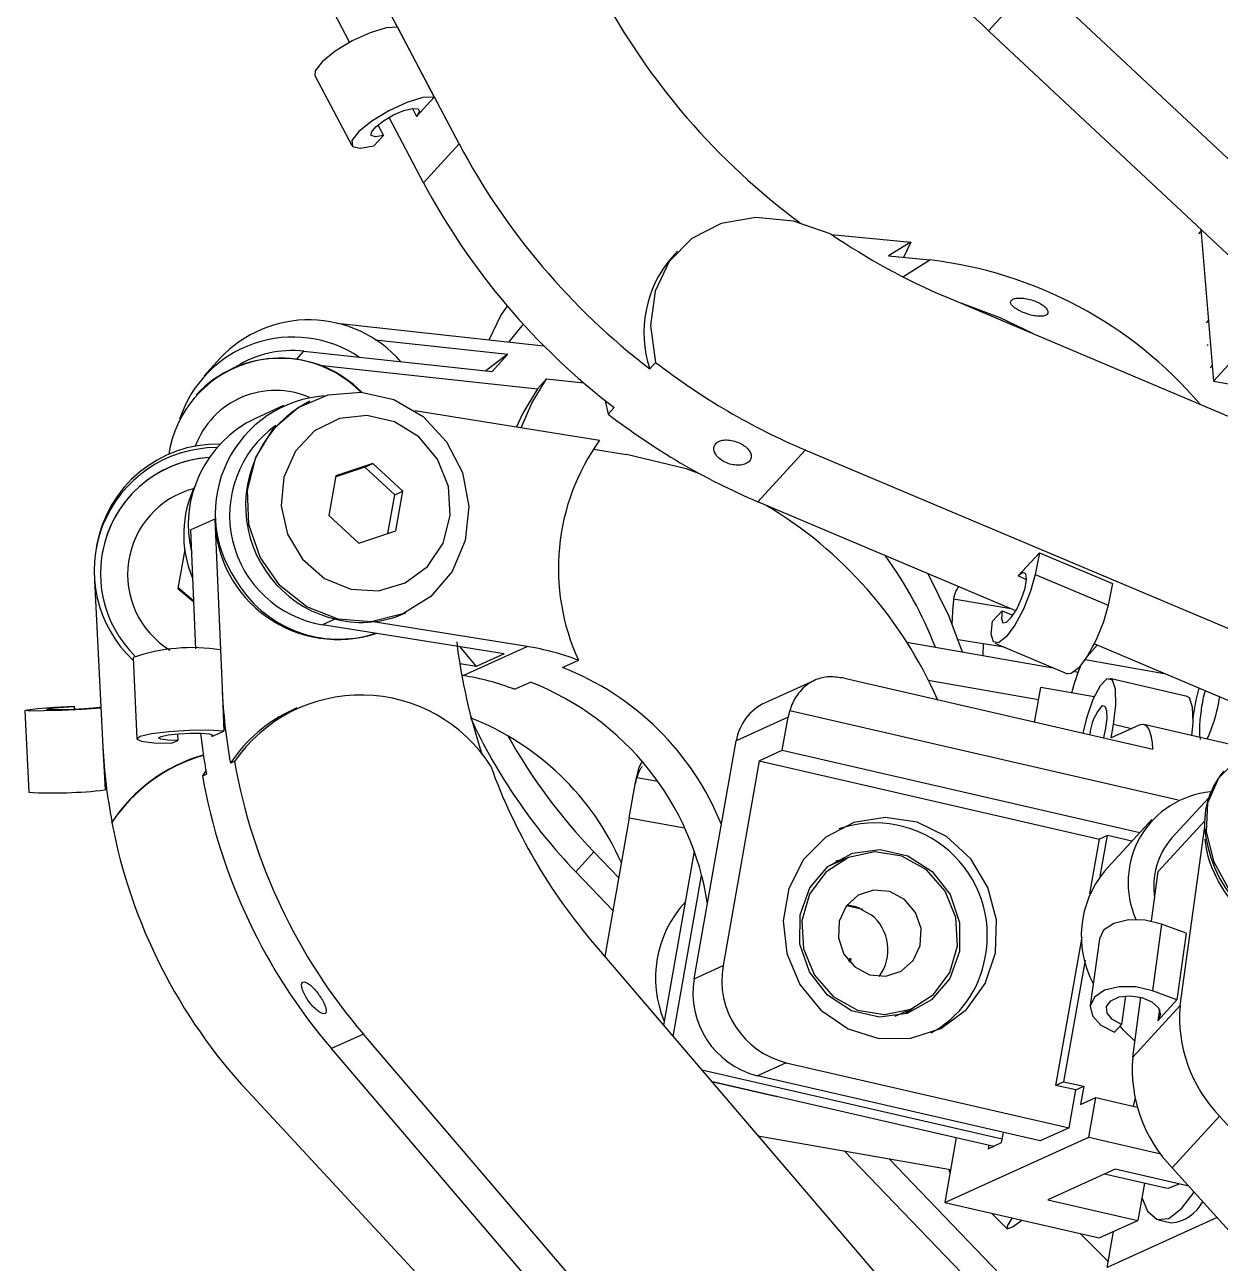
# Model space of a CAD drawing. Header units: millimetres. Extents: x 15 to 2378, y 5 to 1787.
# Drawn here: x 2091.17 to 2134.92, y 935.08 to 980.39 of the extents above; entities that cross this region are included whole.
import ezdxf

# ---------------------------------------------------------------- set-up
doc = ezdxf.new("R2010")
doc.units = ezdxf.units.MM

msp = doc.modelspace()

# ---------------------------------------------------------------- linework, layer by layer
at = {"color": 7, "linetype": 'Continuous', "lineweight": 25}
for p, q in [((2107.063, 976.033), (2102.129, 985.414)), ((2103.059, 979.752), (2100.829, 983.994)), ((2128.175, 982.068), (2126.442, 980.174)), ((2136.392, 974.38), (2128.175, 982.068)), ((2104.814, 980.303), (2106.158, 977.749)), ((2137.613, 969.722), (2126.442, 980.174)), ((2101.791, 978.532), (2103.134, 975.977)), ((2105.509, 977.04), (2106.158, 977.749)), ((2105.763, 974.613), (2104.505, 977.004)), ((2105.356, 977.332), (2105.509, 977.04)), ((2104.092, 976.726), (2104.294, 976.341)), ((2103.947, 975.963), (2104.294, 976.341)), ((2105.763, 974.613), (2107.063, 976.033)), ((2134.073, 973.034), (2134.071, 973.031)), ((2134.071, 973.031), (2134.077, 973.03)), ((2120.687, 972.724), (2123.598, 972.443)), ((2134.13, 972.741), (2134.211, 972.829)), ((2134.204, 972.911), (2134.676, 967.349)), ((2115.052, 972.106), (2114.835, 971.869)), ((2123.598, 972.443), (2122.784, 971.933)), ((2123.598, 972.443), (2123.322, 971.881)), ((2122.784, 971.933), (2124.292, 971.787)), ((2123.308, 971.171), (2124.292, 971.787)), ((2124.887, 970.434), (2147.58, 960.846)), ((2102.601, 969.468), (2110.169, 968.649)), ((2134.487, 969.58), (2134.406, 969.491)), ((2103.99, 968.866), (2108.847, 968.341)), ((2101.116, 968.146), (2101.386, 968.446)), ((2101.386, 968.446), (2108.27, 967.701)), ((2134.442, 968.655), (2134.474, 968.69)), ((2098.316, 968.189), (2097.739, 967.549)), ((2101.943, 967.934), (2109.937, 967.069)), ((2108.847, 968.341), (2108.038, 967.726)), ((2108.27, 967.701), (2108.847, 968.341)), ((2114.258, 968.04), (2114.041, 967.803)), ((2135.369, 968.106), (2134.676, 967.349)), ((2134.626, 967.933), (2134.545, 967.844)), ((2110.266, 967.435), (2109.937, 967.069)), ((2110.266, 967.435), (2111.632, 967.287)), ((2134.676, 967.349), (2146.405, 965.292)), ((2097.455, 966.861), (2097.439, 966.843)), ((2101.603, 966.62), (2101.574, 966.606)), ((2112.416, 966.638), (2112.525, 966.146)), ((2100.636, 966.456), (2099.612, 965.991)), ((2105.439, 966.276), (2112.206, 965.19)), ((2112.525, 966.146), (2112.741, 966.383)), ((2111.98, 964.867), (2113.19, 964.672)), ((2119.728, 964.833), (2117.995, 962.939)), ((2148.369, 952.732), (2119.728, 964.833)), ((2103.907, 964.334), (2102.556, 963.889)), ((2103.614, 964.201), (2103.907, 964.334)), ((2105.002, 963.326), (2103.907, 964.334)), ((2102.556, 963.889), (2102.3, 962.438)), ((2103.614, 964.201), (2102.549, 963.851)), ((2104.709, 963.194), (2103.614, 964.201)), ((2104.46, 961.78), (2104.709, 963.194)), ((2104.709, 963.194), (2105.002, 963.326)), ((2104.746, 961.874), (2105.002, 963.326)), ((2127.435, 958.951), (2117.995, 962.939)), ((2098.123, 962.306), (2097.245, 961.908)), ((2098.123, 962.306), (2098.392, 956.117)), ((2102.3, 962.438), (2103.395, 961.43)), ((2097.434, 957.553), (2097.245, 961.908)), ((2103.395, 961.43), (2104.746, 961.874)), ((2093.8, 961.335), (2093.778, 961.206)), ((2097.025, 961.198), (2096.773, 959.766)), ((2094.005, 961.057), (2094.005, 961.053)), ((2127.529, 960.224), (2128.309, 961.076)), ((2128.309, 961.076), (2128.15, 960.279)), ((2128.309, 961.076), (2130.97, 959.952)), ((2128.15, 960.279), (2130.811, 959.155)), ((2093.724, 960.064), (2094.028, 953.977)), ((2096.779, 959.803), (2097.358, 959.318)), ((2127.529, 960.224), (2127.83, 960.097)), ((2130.97, 959.952), (2130.811, 959.155)), ((2096.773, 959.766), (2097.36, 959.274)), ((2127.259, 959.025), (2125.162, 959.372)), ((2105.085, 958.865), (2105.114, 958.879)), ((2125.113, 958.456), (2125.139, 959.138)), ((2126.59, 958.575), (2126.936, 958.953)), ((2126.936, 958.953), (2127.332, 958.786)), ((2102.517, 958.647), (2102.062, 958.44)), ((2108.712, 957.372), (2102.062, 958.44)), ((2109.553, 957.642), (2103.918, 958.547)), ((2098.33, 957.517), (2098.391, 956.116)), ((2107.096, 957.632), (2107.688, 956.908)), ((2107.211, 956.58), (2109.553, 957.642)), ((2123.444, 957.803), (2128.8, 956.868)), ((2125.323, 957.904), (2127.01, 957.625)), ((2126.241, 957.752), (2126.225, 957.318)), ((2126.669, 957.769), (2129.33, 956.644)), ((2130.046, 957.274), (2130.42, 957.689)), ((2147.447, 950.495), (2130.305, 957.738)), ((2095.139, 957.236), (2095.268, 954.262)), ((2108.712, 957.372), (2107.688, 956.908)), ((2110.847, 956.873), (2111.432, 957.139)), ((2129.972, 957.162), (2132.861, 956.658)), ((2107.688, 956.908), (2107.092, 957.003)), ((2129.597, 956.729), (2129.717, 956.708)), ((2107.211, 956.58), (2107.164, 956.588)), ((2109.091, 956.077), (2109.676, 956.342)), ((2120.065, 956.4), (2118.26, 955.581)), ((2121.164, 956.482), (2132.455, 953.883)), ((2124.234, 956.41), (2128.272, 955.705)), ((2133.702, 955.819), (2130.88, 956.469)), ((2098.391, 956.116), (2098.392, 956.117)), ((2098.391, 956.116), (2098.459, 954.543)), ((2128.123, 954.858), (2128.349, 956.142)), ((2130.301, 955.798), (2128.349, 956.142)), ((2091.171, 955.303), (2091.321, 952.309)), ((2092.98, 955.459), (2092.975, 955.43)), ((2092.975, 955.43), (2092.979, 955.357)), ((2092.98, 955.459), (2092.985, 955.357)), ((2101.131, 955.394), (2100.985, 955.328)), ((2133.384, 952.018), (2119.164, 955.292)), ((2119.107, 955.056), (2117.205, 954.193)), ((2118.893, 953.845), (2119.107, 955.056)), ((2096.763, 954.447), (2096.773, 954.208)), ((2098.018, 954.419), (2098.021, 954.345)), ((2098.021, 954.345), (2098.459, 954.543)), ((2130.931, 954.302), (2131.016, 954.786)), ((2131.955, 954.767), (2130.931, 954.302)), ((2131.667, 954.636), (2131.016, 954.786)), ((2136.217, 953.844), (2132.117, 954.788)), ((2094.03, 953.944), (2094.107, 952.393)), ((2096.539, 954.102), (2096.773, 954.208)), ((2115.67, 945.488), (2117.205, 954.193)), ((2098.842, 953.438), (2098.695, 953.371)), ((2118.045, 953.46), (2116.723, 945.966)), ((2118.045, 953.46), (2118.893, 953.845)), ((2118.045, 953.46), (2130.494, 950.594)), ((2118.893, 953.845), (2131.972, 950.834)), ((2094.076, 953.272), (2094.117, 952.448)), ((2097.797, 953.089), (2097.671, 952.907)), ((2097.671, 952.907), (2097.818, 952.973)), ((2113.292, 951.369), (2113.509, 952.602)), ((2113.509, 952.602), (2113.551, 952.842)), ((2114.336, 952.707), (2113.567, 952.843)), ((2094.117, 952.448), (2094.107, 952.393)), ((2134.484, 952.098), (2133.148, 950.637)), ((2094.356, 951.203), (2094.359, 951.221)), ((2113.292, 951.369), (2112.397, 946.298)), ((2113.292, 951.369), (2115.315, 951.013)), ((2132.41, 951.313), (2130.677, 949.419)), ((2134.35, 951.262), (2132.652, 949.407)), ((2130.787, 950.727), (2130.494, 950.594)), ((2130.525, 949.238), (2130.787, 950.727)), ((2131.685, 950.52), (2130.787, 950.727)), ((2133.449, 944.508), (2134.351, 951.051)), ((2130.142, 948.593), (2130.494, 950.594)), ((2111.99, 950.135), (2111.331, 949.404)), ((2111.99, 950.135), (2112.906, 949.183)), ((2115.665, 950.153), (2114.543, 943.789)), ((2121.218, 949.884), (2120.544, 949.578)), ((2120.85, 949.8), (2121.218, 949.884)), ((2111.331, 949.404), (2112.695, 947.986)), ((2132.402, 947.596), (2132.652, 949.407)), ((2114.9, 943.371), (2115.939, 949.264)), ((2121.839, 948.021), (2121.237, 948.159)), ((2121.725, 948.071), (2121.269, 948.176)), ((2132.773, 947.489), (2132.435, 945.042)), ((2133.667, 947.157), (2132.773, 947.489)), ((2133.667, 947.157), (2133.329, 944.71)), ((2112.018, 946.743), (2126.291, 930.049)), ((2128.906, 941.584), (2129.863, 947.011)), ((2130.494, 946.951), (2130.157, 944.503)), ((2121.303, 946.16), (2121.372, 946.226)), ((2121.399, 946.218), (2121.371, 946.224)), ((2121.372, 946.226), (2121.402, 946.219)), ((2121.374, 946.078), (2121.399, 946.218)), ((2121.402, 946.219), (2121.376, 946.076)), ((2121.399, 946.218), (2121.402, 946.219)), ((2115.67, 945.488), (2116.723, 945.966)), ((2121.321, 946.139), (2121.353, 946.171)), ((2121.356, 946.172), (2121.322, 946.138)), ((2121.347, 946.109), (2121.358, 946.172)), ((2121.356, 946.172), (2121.353, 946.171)), ((2121.358, 946.172), (2121.356, 946.172)), ((2129.198, 941.716), (2129.982, 946.162)), ((2131.453, 944.858), (2131.308, 943.811)), ((2133.329, 944.71), (2132.435, 945.042)), ((2123.023, 944.114), (2123.696, 944.42)), ((2131.715, 942.614), (2132.018, 944.807)), ((2131.715, 942.614), (2133.449, 944.508)), ((2132.636, 943.952), (2133.329, 944.71)), ((2132.692, 944.362), (2132.636, 943.952)), ((2131.048, 943.527), (2131.308, 943.811)), ((2103.561, 943.46), (2102.391, 942.929)), ((2120.919, 923.16), (2103.561, 943.46)), ((2111.464, 932.317), (2102.391, 942.929)), ((2126.941, 939.612), (2115.952, 942.142)), ((2119.034, 942.415), (2117.981, 941.937)), ((2119.034, 942.415), (2129.384, 940.032)), ((2116.292, 941.743), (2126.636, 939.362)), ((2116.307, 941.726), (2118.638, 941.189)), ((2128.331, 939.554), (2117.981, 941.937)), ((2129.198, 941.716), (2128.906, 941.584)), ((2129.198, 941.716), (2129.921, 941.55)), ((2113.263, 926.362), (2099.34, 941.36)), ((2118.636, 941.204), (2118.638, 941.189)), ((2118.638, 941.189), (2118.658, 941.198)), ((2129.628, 941.417), (2128.906, 941.584)), ((2129.384, 940.032), (2129.628, 941.417)), ((2129.628, 941.417), (2129.921, 941.55)), ((2129.921, 941.55), (2129.804, 940.888)), ((2118.671, 941.172), (2118.705, 941.188)), ((2129.804, 940.888), (2130.36, 941.14)), ((2130.105, 939.69), (2130.36, 941.14)), ((2130.36, 941.14), (2131.879, 940.791)), ((2131.75, 940.82), (2131.799, 941.093)), ((2134.894, 940.459), (2133.161, 938.565)), ((2149.222, 924.586), (2134.894, 940.459)), ((2126.919, 939.491), (2126.985, 939.864)), ((2129.384, 940.032), (2128.331, 939.554)), ((2118.002, 939.743), (2125.048, 938.501)), ((2124.837, 937.3), (2130.105, 939.69)), ((2125.256, 939.679), (2124.837, 937.3)), ((2126.422, 939.265), (2126.919, 939.491)), ((2126.447, 939.405), (2126.422, 939.265)), ((2130.105, 939.69), (2132.74, 939.083)), ((2121.162, 939.186), (2127.375, 932.728)), ((2122.803, 938.897), (2129.013, 932.442)), ((2124.999, 938.51), (2125, 938.432)), ((2131.067, 938.518), (2128.607, 937.402)), ((2133.764, 937.897), (2131.067, 938.518)), ((2139.277, 931.789), (2133.161, 938.565)), ((2125, 938.432), (2125.031, 938.401)), ((2130.686, 938.345), (2132.923, 937.83)), ((2132.141, 938.01), (2131.9, 936.644)), ((2124.837, 937.3), (2130.482, 936.001)), ((2128.607, 937.402), (2131.9, 936.644)), ((2126.543, 936.908), (2127.117, 936.34)), ((2134.801, 936.748), (2130.782, 934.925)), ((2130.482, 936.001), (2131.9, 936.644)), ((2130.782, 934.925), (2131.014, 936.242)), ((2132.654, 936.661), (2133.125, 936.552)), ((2130.82, 935.14), (2129.787, 936.161))]:
    msp.add_line(p, q, dxfattribs=at)
at = {"color": 7, "linetype": 'Continuous', "lineweight": 25, "flags": 128}
for points in [[(2104.814, 980.303), (2104.396, 980.279), (2103.807, 980.101), (2103.146, 979.799), (2102.525, 979.424), (2102.049, 979.04), (2101.8, 978.712), (2101.791, 978.532)], [(2106.158, 977.749), (2105.74, 977.725), (2105.15, 977.546), (2104.489, 977.244), (2103.868, 976.869), (2103.393, 976.485), (2103.144, 976.157), (2103.162, 975.94), (2103.446, 975.872), (2103.947, 975.963)], [(2104.294, 976.341), (2104.008, 976.291), (2103.852, 976.335), (2103.855, 976.465), (2104.015, 976.659), (2104.304, 976.881), (2104.669, 977.091), (2105.045, 977.251), (2105.363, 977.333), (2105.567, 977.32), (2105.619, 977.216), (2105.509, 977.04)], [(2120.679, 972.729), (2119.297, 973.203), (2117.928, 973.337), (2116.66, 973.124), (2115.578, 972.577), (2114.753, 971.731), (2114.239, 970.644), (2114.071, 969.386), (2114.258, 968.04)], [(2128.056, 969.095), (2126.861, 969.674), (2125.432, 970.204)], [(2108.169, 968.866), (2108.587, 969.759), (2108.835, 970.096)], [(2109.419, 969.436), (2109.359, 969.382), (2108.886, 968.788)], [(2109.937, 967.069), (2109.397, 966.176), (2109.164, 965.678)], [(2109.339, 965.65), (2109.726, 966.542), (2110.266, 967.435)], [(2102.634, 958.639), (2101.487, 959.093), (2100.507, 959.871), (2099.78, 960.906), (2099.371, 962.104), (2099.317, 963.36), (2099.621, 964.561), (2100.258, 965.602), (2101.17, 966.389), (2102.276, 966.852), (2103.479, 966.951), (2104.671, 966.677), (2105.746, 966.053), (2106.609, 965.136), (2107.184, 964.007), (2107.418, 962.766), (2107.292, 961.524), (2106.816, 960.391), (2106.033, 959.467), (2105.012, 958.834), (2103.844, 958.55), (2102.634, 958.639)], [(2103.097, 959.739), (2104.12, 959.68), (2105.092, 959.969), (2105.908, 960.573), (2106.479, 961.428), (2106.744, 962.44), (2106.674, 963.5), (2106.276, 964.493), (2105.594, 965.311), (2104.701, 965.867), (2103.694, 966.098), (2102.683, 965.981), (2101.777, 965.529), (2101.073, 964.789), (2100.649, 963.843), (2100.551, 962.793), (2100.788, 961.752), (2101.335, 960.834), (2102.134, 960.137), (2103.097, 959.739)], [(2115.843, 963.979), (2115.373, 964.142), (2113.19, 964.672)], [(2124.216, 960.311), (2124.991, 958.751), (2125.479, 957.448)], [(2128.15, 960.279), (2127.98, 959.665), (2127.718, 959.015), (2127.403, 958.427), (2127.082, 957.992), (2126.806, 957.775), (2126.615, 957.81), (2126.539, 958.09), (2126.59, 958.575)], [(2126.936, 958.953), (2126.909, 958.665), (2126.965, 958.514), (2127.094, 958.529), (2127.273, 958.705), (2127.47, 959.012), (2127.648, 959.394), (2127.776, 959.782), (2127.83, 960.106), (2127.802, 960.307), (2127.695, 960.349), (2127.529, 960.224)], [(2130.811, 959.155), (2130.641, 958.541), (2130.379, 957.891), (2130.064, 957.303), (2129.743, 956.868), (2129.467, 956.651), (2129.33, 956.644)], [(2131.016, 954.786), (2131.102, 955.506), (2131.086, 956.076), (2130.97, 956.409), (2130.772, 956.454), (2130.522, 956.206), (2130.258, 955.7), (2130.021, 955.015), (2129.888, 954.474)], [(2133.878, 954.383), (2133.925, 954.856), (2133.909, 955.426), (2133.793, 955.759), (2133.702, 955.819)], [(2093.958, 955.387), (2093.269, 955.343), (2092.53, 955.307), (2091.865, 955.286), (2091.387, 955.283), (2091.177, 955.298), (2091.27, 955.33), (2091.651, 955.372), (2092.255, 955.418), (2092.98, 955.459)], [(2092.975, 955.43), (2092.592, 955.408), (2092.267, 955.384), (2092.048, 955.361), (2091.97, 955.343), (2092.043, 955.333), (2092.258, 955.332), (2092.58, 955.34), (2092.962, 955.356), (2093.345, 955.378), (2093.67, 955.402), (2093.889, 955.425), (2093.955, 955.436)], [(2130.601, 955.487), (2130.7, 955.464), (2130.758, 955.298), (2130.767, 955.013), (2130.724, 954.653), (2130.644, 954.3)], [(2132.455, 953.883), (2132.436, 954.119), (2132.404, 954.324), (2132.358, 954.495), (2132.299, 954.629), (2132.229, 954.724), (2132.147, 954.779), (2132.055, 954.793), (2131.955, 954.767)], [(2098.459, 954.543), (2097.883, 954.577), (2097.169, 954.571), (2096.437, 954.526), (2095.812, 954.449), (2095.399, 954.354), (2095.269, 954.257), (2095.443, 954.174), (2095.891, 954.119), (2096.539, 954.102)], [(2096.773, 954.208), (2096.403, 954.218), (2096.153, 954.251), (2096.067, 954.299), (2096.162, 954.355), (2096.421, 954.409), (2096.796, 954.45), (2097.22, 954.471), (2097.616, 954.469), (2097.913, 954.443), (2098.057, 954.399), (2098.021, 954.345)], [(2134.69, 949.75), (2134.41, 950.866), (2134.469, 951.927), (2134.861, 952.841), (2135.552, 953.524), (2136.481, 953.917), (2137.564, 953.985), (2138.705, 953.722), (2139.803, 953.151), (2140.761, 952.322), (2141.494, 951.31), (2141.935, 950.205), (2142.047, 949.104), (2141.819, 948.105), (2141.271, 947.298), (2140.452, 946.753), (2139.435, 946.52), (2138.311, 946.619), (2137.178, 947.041), (2136.138, 947.749), (2135.284, 948.679), (2134.69, 949.75)], [(2113.551, 952.842), (2113.657, 953.219), (2113.761, 953.445)], [(2126.695, 946.436), (2126.73, 947.644), (2126.418, 948.824), (2125.789, 949.871), (2124.897, 950.691), (2123.823, 951.212), (2122.661, 951.388), (2121.514, 951.202), (2120.485, 950.672), (2119.665, 949.845), (2119.127, 948.793), (2118.918, 947.611), (2119.058, 946.404), (2119.534, 945.278), (2120.303, 944.334), (2121.297, 943.656), (2122.428, 943.303), (2123.596, 943.308), (2124.696, 943.67), (2125.631, 944.357), (2126.317, 945.307), (2126.695, 946.436)], [(2125.374, 946.48), (2125.017, 945.495), (2124.351, 944.71), (2123.457, 944.219), (2122.443, 944.082), (2121.43, 944.316), (2120.541, 944.891), (2119.883, 945.739), (2119.535, 946.757), (2119.54, 947.823), (2119.897, 948.808), (2120.562, 949.593), (2121.456, 950.084), (2122.471, 950.221), (2123.484, 949.988), (2124.373, 949.413), (2125.031, 948.565), (2125.378, 947.546), (2125.374, 946.48)], [(2120.75, 944.836), (2121.642, 944.338), (2122.632, 944.179), (2123.6, 944.378), (2124.431, 944.913), (2125.024, 945.717), (2125.307, 946.694), (2125.246, 947.726), (2124.849, 948.69), (2124.163, 949.467), (2123.272, 949.966), (2122.282, 950.125), (2121.313, 949.925), (2120.482, 949.391), (2119.89, 948.587), (2119.607, 947.609), (2119.667, 946.577), (2120.065, 945.614), (2120.75, 944.836)], [(2121.547, 945.917), (2122.087, 945.63), (2122.683, 945.575), (2123.245, 945.76), (2123.687, 946.157), (2123.941, 946.705), (2123.97, 947.321), (2123.768, 947.912), (2123.367, 948.387), (2122.827, 948.673), (2122.231, 948.728), (2121.669, 948.543), (2121.227, 948.147), (2120.972, 947.598), (2120.944, 946.982), (2121.145, 946.391), (2121.547, 945.917)], [(2122.138, 947.829), (2121.598, 948.116), (2121.269, 948.176)], [(2132.773, 947.489), (2132.172, 947.635), (2131.558, 947.643), (2131.023, 947.513), (2130.648, 947.263), (2130.494, 946.951)], [(2132.435, 945.042), (2131.835, 945.188), (2131.22, 945.196), (2130.685, 945.065), (2130.311, 944.816), (2130.155, 944.486), (2130.24, 944.125), (2130.554, 943.788), (2131.048, 943.527)], [(2131.308, 943.811), (2130.976, 943.992), (2130.782, 944.225), (2130.762, 944.47), (2130.918, 944.681), (2131.224, 944.82), (2131.623, 944.862), (2132.043, 944.8), (2132.409, 944.645), (2132.655, 944.425), (2132.735, 944.179), (2132.636, 943.952)], [(2123.696, 944.42), (2123.678, 944.405), (2123.391, 944.198)], [(2131.796, 943.197), (2131.381, 943.609), (2131.254, 943.751)], [(2132.048, 937.482), (2132.26, 936.979), (2132.605, 936.675), (2133.031, 936.712), (2133.517, 937.088), (2133.966, 937.673)], [(2132.923, 937.83), (2133.03, 937.82), (2133.411, 937.978)], [(2127.303, 936.733), (2127.126, 936.444), (2127.138, 936.331), (2127.339, 936.415), (2127.66, 936.65)]]:
    msp.add_lwpolyline(points, dxfattribs=at)
at = {"color": 7, "linetype": 'Continuous', "lineweight": 25}
for centre, radius, start, end in [((2118.714, 972.47), 10.912, 44.9179, 96.5127), ((2134.719, 993.635), 25.498, 208.0781, 233.4876), ((2129.504, 987.989), 25.428, 208.0485, 232.5481), ((2128.204, 986.569), 25.428, 208.0485, 232.5481), ((2134.476, 993.026), 24.543, 235.7934, 247.0017), ((2118.054, 969.13), 4.226, 139.6074, 198.2971), ((2122.501, 956.527), 15.365, 40.5022, 83.3062), ((2101.566, 965.136), 4.459, 41.0156, 136.7866), ((2100.984, 964.6), 4.365, 56.1782, 161.753), ((2100.954, 964.608), 3.862, 83.5666, 121.9858), ((2100.52, 964.063), 4.126, 44.4517, 171.4071), ((2100.522, 963.998), 4.196, 44.7109, 136.9599), ((2129.459, 987.7), 24.851, 232.2885, 246.9478), ((2100.345, 963.881), 3.132, 66.482, 159.5708), ((2102.461, 962.508), 4.318, 94.3893, 213.71), ((2103.531, 962.802), 4.278, 117.2293, 257.4887), ((2127.726, 985.806), 24.851, 232.2885, 246.9478), ((2101.472, 962.094), 4.318, 115.5139, 194.0242), ((2102.722, 962.44), 4.054, 125.6788, 260.6209), ((2098.206, 960.425), 4.496, 90.1458, 227.0628), ((2098.23, 960.553), 4.498, 88.9931, 169.9844), ((2118.763, 960.497), 8.064, 144.4099, 204.6121), ((2098.186, 960.316), 4.246, 93.6668, 225.2989), ((2098.188, 960.319), 4.248, 93.6516, 169.9869), ((2098.181, 960.279), 3.247, 104.8899, 238.4061), ((2101.043, 961.742), 4.057, 153.8423, 202.7766), ((2110.323, 949.462), 15.551, 23.6409, 59.1114), ((2102.627, 962.404), 4.505, 181.2426, 288.1786), ((2110.26, 952.002), 15.304, 21.5328, 35.8544), ((2102.667, 962.29), 4.378, 209.8304, 287.9982), ((2127.083, 959.066), 1.945, 170.9414, 177.8812), ((2103.491, 962.391), 3.869, 256.7441, 294.3144), ((2097.287, 951.095), 6.506, 80.7726, 109.2817), ((2127.795, 960.335), 20.969, 186.9046, 198.5028), ((2108.032, 948.206), 9.558, 69.1643, 80.8472), ((2107.121, 947.279), 10.292, 21.9799, 68.7763), ((2135.42, 954.506), 6.112, 156.342, 166.4028), ((2105.691, 947.144), 9.558, 69.1643, 80.8472), ((2105.89, 946.677), 10.38, 8.6062, 68.6095), ((2119.143, 957.021), 20.771, 182.4954, 190.1202), ((2103.476, 950.238), 5.631, 32.5132, 145.3697), ((2103.239, 950.373), 5.444, 114.459, 146.5732), ((2119.042, 953.891), 1.862, 114.8281, 170.6708), ((2121.058, 954.712), 1.981, 162.9791, 170.0114), ((2131.986, 954.262), 1.849, 138.4833, 175.2382), ((2126.105, 963.63), 20.51, 204.7875, 223.9171), ((2103.84, 945.719), 10, 23.6235, 68.6231), ((2118.322, 956.631), 20.828, 185.9571, 190.1148), ((2126.794, 964.384), 20.547, 209.1586, 223.9059), ((2113.979, 954.975), 19.975, 182.8624, 190.8301), ((2099.355, 947.889), 5.998, 105.9403, 146.4564), ((2099.358, 947.907), 5.998, 105.9967, 146.4565), ((2119.583, 957.144), 21.07, 190.1299, 220.499), ((2128.032, 960.421), 21.061, 199.8655, 220.5023), ((2137.268, 951.178), 2.925, 139.4823, 188.9703), ((2118.413, 956.613), 21.07, 190.1299, 220.499), ((2115.476, 952.255), 1.997, 162.8782, 170), ((2092.196, 969.466), 17.18, 267.078, 276.3866), ((2134.881, 949.003), 3.336, 95.4068, 203.7938), ((2113.987, 954.959), 19.987, 190.8328, 222.876), ((2122.283, 947.074), 4.112, 348.6336, 108.8246), ((2139.404, 951.538), 5.092, 189.2252, 262.313), ((2135.16, 948.872), 2.677, 138.7499, 189.2757), ((2133.562, 947.056), 3.729, 140.6798, 207.9509), ((2118.347, 945.515), 4.095, 137.3003, 202.6997), ((2121.126, 946.547), 1.634, 323.2104, 51.7159), ((2122.532, 946.892), 3.834, 298.1042, 350.5715), ((2119.781, 945.428), 3.104, 170.0171, 256.0905), ((2118.727, 944.95), 3.104, 170.0171, 256.0905), ((2138.609, 944.068), 5.179, 175.1211, 224.1746), ((2136.875, 942.174), 5.179, 175.1211, 224.1746), ((2132.995, 937.983), 1.437, 275.1867, 333.0103)]:
    msp.add_arc(centre, radius, start, end, dxfattribs=at)
for points, knots in [([(2127.65, 969.891), (2127.723, 969.861), (2127.87, 969.8), (2128.106, 969.742), (2128.319, 969.719), (2128.486, 969.737), (2128.592, 969.793), (2128.625, 969.882), (2128.582, 969.991), (2128.468, 970.108), (2128.292, 970.22), (2128.072, 970.312), (2127.833, 970.375), (2127.604, 970.4), (2127.414, 970.386), (2127.287, 970.338), (2127.234, 970.263), (2127.256, 970.169), (2127.352, 970.064), (2127.493, 969.967), (2127.605, 969.913), (2127.65, 969.891)], [0, 0, 0, 0, 0.054605, 0.109235, 0.163244, 0.216506, 0.269299, 0.321915, 0.374623, 0.427698, 0.481422, 0.535967, 0.591168, 0.646367, 0.700637, 0.753461, 0.805255, 0.8571, 0.909999, 0.964279, 1, 1, 1, 1]), ([(2117.37, 965.066), (2117.297, 965.099), (2117.152, 965.165), (2116.915, 965.207), (2116.699, 965.198), (2116.525, 965.136), (2116.413, 965.028), (2116.373, 964.887), (2116.41, 964.729), (2116.52, 964.572), (2116.693, 964.434), (2116.91, 964.331), (2117.147, 964.275), (2117.377, 964.274), (2117.57, 964.326), (2117.703, 964.423), (2117.765, 964.552), (2117.749, 964.7), (2117.659, 964.852), (2117.523, 964.978), (2117.413, 965.042), (2117.37, 965.066)], [0, 0, 0, 0, 0.054333, 0.108681, 0.162621, 0.216039, 0.269113, 0.322052, 0.375059, 0.428337, 0.482078, 0.536376, 0.59109, 0.645769, 0.699822, 0.752936, 0.805375, 0.857839, 0.910989, 0.965051, 1, 1, 1, 1]), ([(2125.343, 959.835), (2125.306, 959.783), (2125.207, 959.642), (2125.179, 959.477), (2125.162, 959.372)], [0, 0, 0, 0, 0.3715, 1, 1, 1, 1]), ([(2121.164, 956.482), (2120.974, 956.51), (2120.594, 956.566), (2120.078, 956.438), (2119.62, 956.138), (2119.313, 955.714), (2119.199, 955.393), (2119.164, 955.292)], [0, 0, 0, 0, 0.2062301, 0.4114252, 0.6411238, 0.8879011, 1, 1, 1, 1]), ([(2133.922, 954.976), (2133.923, 954.985), (2133.956, 955.335), (2134.051, 955.73), (2134.143, 956.116)], [0, 0, 0, 0, 0.024401, 1, 1, 1, 1]), ([(2134.361, 956.024), (2134.354, 955.999), (2134.285, 955.758), (2134.206, 955.27), (2134.15, 954.719), (2134.157, 954.383), (2134.181, 954.27), (2134.187, 954.238)], [0, 0, 0, 0, 0.038748, 0.365017, 0.694394, 0.913729, 1, 1, 1, 1]), ([(2134.887, 955.802), (2134.875, 955.726), (2134.83, 955.429), (2134.705, 954.962), (2134.555, 954.534), (2134.461, 954.314), (2134.421, 954.262), (2134.418, 954.259)], [0, 0, 0, 0, 0.136872, 0.532727, 0.79485, 0.985088, 1, 1, 1, 1]), ([(2113.769, 953.256), (2113.741, 953.222), (2113.645, 953.102), (2113.599, 952.95), (2113.567, 952.843)], [0, 0, 0, 0, 0.290382, 1, 1, 1, 1]), ([(2134.359, 950.596), (2134.387, 950.36), (2134.428, 950.017), (2134.558, 949.681), (2134.598, 949.577)], [0, 0, 0, 0, 0.691473, 1, 1, 1, 1]), ([(2134.598, 949.577), (2134.679, 949.394), (2134.912, 948.872), (2135.492, 948.075), (2136.365, 947.281), (2137.377, 946.732), (2138.151, 946.451), (2138.548, 946.45), (2138.594, 946.45)], [0, 0, 0, 0, 0.1152317, 0.3282742, 0.5421614, 0.7567193, 0.9720316, 1, 1, 1, 1]), ([(2101.95, 944.876), (2101.903, 944.939), (2101.808, 945.066), (2101.656, 945.224), (2101.515, 945.333), (2101.401, 945.38), (2101.324, 945.359), (2101.294, 945.272), (2101.314, 945.13), (2101.383, 944.949), (2101.494, 944.75), (2101.636, 944.557), (2101.793, 944.389), (2101.946, 944.268), (2102.076, 944.204), (2102.168, 944.206), (2102.211, 944.271), (2102.201, 944.393), (2102.14, 944.559), (2102.05, 944.728), (2101.978, 944.834), (2101.95, 944.876)], [0, 0, 0, 0, 0.05376, 0.107523, 0.161193, 0.214792, 0.268367, 0.321939, 0.375511, 0.429097, 0.482733, 0.53648, 0.59037, 0.644324, 0.698159, 0.751723, 0.805059, 0.858397, 0.911963, 0.965798, 1, 1, 1, 1])]:
    msp.add_open_spline(points, degree=3, knots=knots, dxfattribs=at)

doc.saveas('drawing.dxf')
